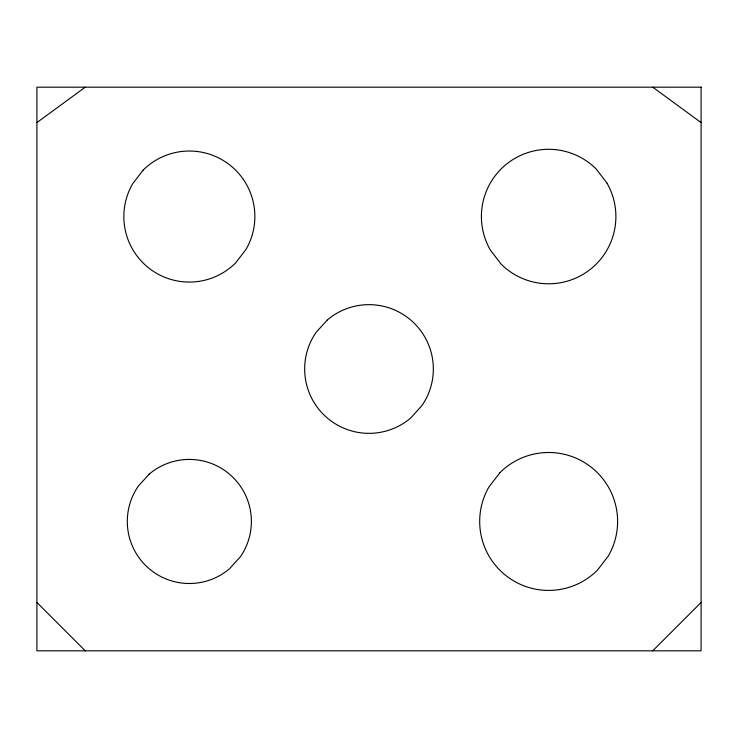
<?xml version="1.0" encoding="UTF-8"?>
<svg xmlns="http://www.w3.org/2000/svg" width="738" height="738" viewBox="0 0 738 738"><rect width="100%" height="100%" fill="white"/><g stroke="black" fill="none" stroke-linecap="round" stroke-linejoin="round"><path stroke-width="1.11" d="M652.733 650.824L701.1 602.457M36.9 122.591L85.267 87.176M652.733 87.176L701.1 122.591M36.9 602.457L85.267 650.824M143.034 170.229L132.628 183.799A65.498 65.498 0 0 0 235.671 262.866L246.077 249.296A65.498 65.498 0 0 0 143.034 170.229M499.894 472.698L488.934 486.979A68.948 68.948 0 0 0 597.402 570.206L608.361 555.926A68.948 68.948 0 0 0 499.894 472.698M149.205 474.137L138.32 486.139A62.057 62.057 0 0 0 229.5 568.767L240.376 556.766A62.057 62.057 0 0 0 149.205 474.137M327.358 319.932L316.085 332.386A64.354 64.354 0 0 0 410.642 418.068L421.915 405.614A64.354 64.354 0 0 0 327.358 319.932M701.1 87.176L36.9 87.176L36.9 650.824L701.1 650.824L701.1 87.176M606.867 182.932L596.184 169.011A67.223 67.223 0 0 0 490.429 250.164L501.111 264.084A67.223 67.223 0 0 0 606.867 182.932"/></g></svg>
